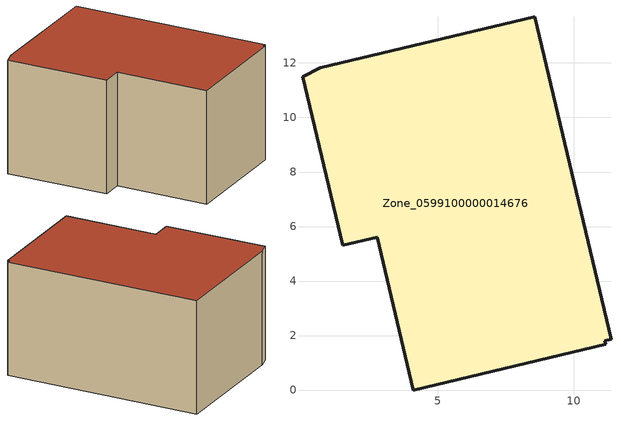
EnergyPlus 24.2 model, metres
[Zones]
Zone_0599100000014676
 floor ground (C_G): 0.69,11.83 8.56,13.69 11.36,1.86 11.14,1.8 11.16,1.68 4.1,0 2.78,5.61 1.51,5.31 0.04,11.5 z0
 wall outside (C_F): 0.04,11.5 1.51,5.31 2.78,5.61 4.1,0 11.16,1.68 11.14,1.8 11.36,1.86 8.56,13.69 0.69,11.83 0.04,11.5 z0:7.02
 roof outside (C_R): 11.14,1.8 11.36,1.86 8.56,13.69 0.69,11.83 0.04,11.5 1.51,5.31 2.78,5.61 4.1,0 11.16,1.68 z7.02
[BUILDING]
Pand.0599100000014676: North Axis=0; Terrain=City; Loads Convergence Tolerance Value=0.04; Temperature Convergence Tolerance Value=0.4; Solar Distribution=FullExterior; Maximum Number of Warmup Days=25; Minimum Number of Warmup Days=1
[Site:Location]
Rotterdam.The.Hague.AP_ZH_NLD Design_Conditions: Latitude=51.96; Longitude=4.45; Time Zone=1; Elevation=-4.5
[SITE:GROUNDTEMPERATURE:BUILDINGSURFACE]
18, 18, 18, 18, 18, 18, 18, 18, 18, 18, 18, 18
[MATERIAL] Thermal Absorptance=0.9; Solar Absorptance=0.7; Visible Absorptance=0.7
Name | Roughness | Thickness | Conductivity | Density | Specific Heat
G.D.1975-1991 | MediumSmooth | 0.15 | 0.288461 | 540 | 1210
F.D.1975-1991 | Rough | 0.3 | 0.230769 | 1920 | 840
R.D.1975-1991 | MediumRough | 0.2 | 0.153846 | 1500 | 1000
[CONSTRUCTION]
C_G: G.D.1975-1991
C_F: F.D.1975-1991
C_R: R.D.1975-1991
[ZONE]
Zone_0599100000014676: Type=1; Multiplier=1; Ceiling Height=Autocalculate; Volume=Autocalculate; Floor Area=autocalculate; Part of Total Floor Area=Yes
[ZONEINFILTRATION:DESIGNFLOWRATE]
Infil_Zone_0599100000014676: Zone or ZoneList or Space or SpaceList=Zone_0599100000014676; Schedule=AlwaysOn; Design Flow Rate Calculation Method=Flow/Area; Flow Rate per Floor Area=0.0042; Constant Term Coefficient=1; Temperature Term Coefficient=0; Velocity Term Coefficient=0; Velocity Squared Term Coefficient=0
[HVACTEMPLATE:ZONE:IDEALLOADSAIRSYSTEM]
Zone_0599100000014676: Maximum Heating Supply Air Temperature=50; Minimum Cooling Supply Air Temperature=13; Maximum Heating Supply Air Humidity Ratio=0.0156; Minimum Cooling Supply Air Humidity Ratio=0.0077; Heating Limit=NoLimit; Cooling Limit=NoLimit; Dehumidification Control Type=ConstantSensibleHeatRatio; Cooling Sensible Heat Ratio=0.7; Dehumidification Setpoint=60; Humidification Control Type=None; Humidification Setpoint=30; Outdoor Air Method=None; Outdoor Air Flow Rate per Person=0.00944; Outdoor Air Flow Rate per Zone Floor Area=0; Outdoor Air Flow Rate per Zone=0; Demand Controlled Ventilation Type=None; Outdoor Air Economizer Type=NoEconomizer; Heat Recovery Type=None; Sensible Heat Recovery Effectiveness=0.7; Latent Heat Recovery Effectiveness=0.65
[ZONECONTROL:THERMOSTAT]
ThermostatControl_Zone_0599100000014676: Zone or ZoneList=Zone_0599100000014676; Control Type Schedule=DualSetpointControlType; Control 1=Thermostat_Zone_0599100000014676; Temperature Difference Between Cutout And Setpoint=0
[THERMOSTATSETPOINT:DUALSETPOINT]
Thermostat_Zone_0599100000014676: Heating Setpoint Temperature Schedule=HeatingSetpoint_Zone_0599100000014676; Cooling Setpoint Temperature Schedule=CoolingSetpoint_Zone_0599100000014676
[SCHEDULE:COMPACT]
HeatingSetpoint_Zone_0599100000014676: Through: 12/31, For: AllDays, Until: 24:00, 21
CoolingSetpoint_Zone_0599100000014676: Through: 12/31, For: AllDays, Until: 24:00, 24
DualSetpointControlType: Through: 12/31, For: AllDays, Until: 24:00, 4
AlwaysOn: Through: 12/31, For: AllDays, Until: 24:00, 1
